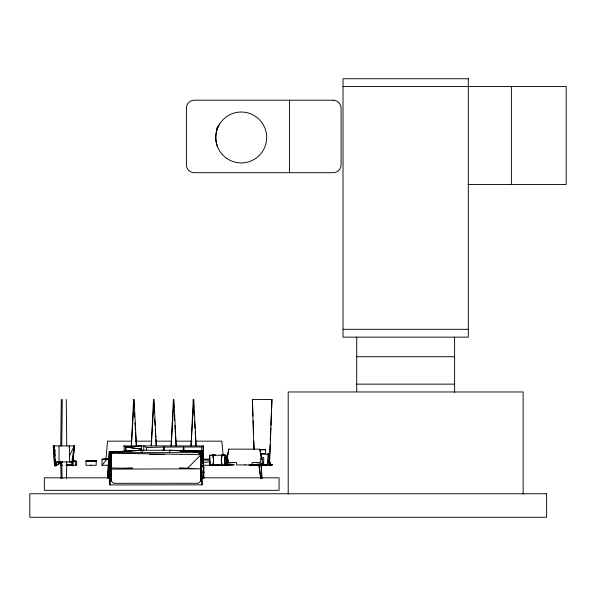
<?xml version="1.0" encoding="UTF-8"?>
<svg xmlns="http://www.w3.org/2000/svg" width="596" height="596" viewBox="0 0 596 596"><rect width="100%" height="100%" fill="white"/><g stroke="black" fill="none" stroke-linecap="round" stroke-linejoin="round"><path stroke-width="0.89" d="M454.621 392.332L454.614 337.15M213.234 465.282L209.695 465.074L209.725 455.21L215.216 455.098M262.59 462.213L262.233 463.77L254.619 464.507L263.618 465.282L263.737 457.646L261.421 456.976L261.1 458.801L262.568 459.009M163.773 450.636L163.788 447.067L201.91 447.007L203.489 445.912L203.392 464.388M209.859 465.252L209.725 455.21M221.593 455.098L225.102 455.21L225.012 465.282L234.012 464.507L226.391 463.77L226.405 458.927L227.53 458.801L227.203 456.976L224.781 457.788L225.012 465.282L221.593 465.282M60.755 445.912L61.276 399.454M61.753 445.912L62.275 399.454M143.755 450.434L143.815 445.912L146.393 447.551L163.788 447.067L164.503 450.554M183.546 450.636L183.598 447.067L184.335 450.554M108.107 477.336L107.526 474.878L109.321 451.47L110.759 452.059L111.139 480.935L113.501 483.289L198.394 483.289L200.755 480.935L201.195 452.014L202.394 451.157L203.787 467.301L203.951 478.163M125.562 451.477L125.644 447.007L123.931 445.912L124.259 451.336M66.439 478.573L66.767 461.885M109.88 484.928L110.759 452.059L142.191 450.278L169.704 450.278L201.195 452.014L202.051 484.861L109.88 484.928L109.791 465.208L110.759 452.059L113.501 452.632L198.394 452.632L201.023 454.711L200.755 480.935M107.958 478.201L109.321 451.47L130.725 451.395M109.366 481.732L109.791 465.208L108.271 465.714L108.994 478.215M269.63 462.757L271.947 399.491L252.376 399.491L253.844 449.473M216.184 465.282L215.774 465.282M269.28 464.187L269.206 466.035L269.079 464.47M269.705 454.025L270.085 444.78M270.271 440.161L270.77 428.144M270.882 425.373L271.418 412.432M271.493 410.584L271.947 399.491M262.903 464.5L262.903 465.2L267.172 464.731L267.321 465.2L268.155 453.467L269.519 454.77L269.228 465.2M201.172 474.461L201.761 465.208L203.787 467.301L202.983 478.186M96.202 461.364L95.412 460.976L96.202 460.976L86.047 460.946L86.018 461.364L96.202 461.364L96.172 460.946L90.629 461.006M270.532 464.262L271.947 464.537L271.895 465.282L270.1 464.954L271.895 465.282L271.947 464.537L270.562 464.291L269.243 461.557L270.532 464.262L271.947 464.537L271.895 465.282L270.115 464.969L268.975 462.511M72.995 461.282L73.42 455.858M73.636 453.146L74.202 445.912L53.32 445.912L54.489 465.804L55.197 464.239M258.351 465.2L258.031 464.418M105.969 459.173L107.533 441.159L131.843 441.159M72.682 463.092L72.444 465.804L71.855 461.885L74.202 445.912L69.501 456M73.003 459.471L73.323 455.858M73.643 452.245L74.202 445.912L73.681 447.685M203.534 476.226L203.556 468.151M54.571 447.685L54.311 445.912L55.488 465.804L55.875 465.804L56.046 463.993M201.448 451.381L201.91 447.007M73.561 451.41L74.202 445.912L73.025 465.804L71.855 461.885L56.665 461.885L55.488 465.804L60.971 462.377L55.875 465.804L55.383 459.471M202.558 453.899L203.489 445.912L123.931 445.912M258.455 465.2L258.411 464.418L258.537 465.2M108.159 478.245L108.658 474.766M109.277 470.415L109.895 466.072L108.271 465.714M69.158 447.685L69.456 445.912L69.501 461.885M261.234 456.998L260.296 462.548L252.063 462.548L252.063 464.932L236.567 464.932L236.567 462.548L228.335 462.548L227.389 456.99L228.737 449.146L259.819 449.168L261.234 456.983L259.819 449.168M228.745 449.146L227.389 456.976L228.335 462.548M225.139 465.081L221.727 465.282M55.875 465.804L56.195 464.239M182.86 450.554L183.598 447.067M163.028 450.554L163.788 447.067M108.137 472.345L107.526 474.878L111.534 453.206L113.501 452.632M109.359 467.286L109.768 465.603M86.018 461.051L96.202 461.051M223.91 455.649L223.91 455.255M261.868 465.282L262.464 465.245M55.666 461.885L54.489 465.804L56.061 464.828M214.88 455.255L214.88 455.649M269.154 460.507L267.425 460.462L269.154 460.507L269.28 465.2L268.498 454.241L260.854 454.241M217.994 465.282L217.763 465.282M216.467 465.126L216.594 465.126M219.537 124.162C215.365 130.859 214.612 139.538 217.57 146.854M90.845 465.245L91.248 465.245M108.949 465.282L102.058 465.282L106.855 459.173L109.634 459.196M124.504 468.352L132.364 467.964L132.364 468.352L111.139 467.964L111.534 453.206L201.023 454.711L200.755 454.994L201.195 452.014L189.357 451.455M201.023 454.711L187.39 468.352L179.53 468.352L179.53 467.964L200.755 468.828L111.139 469.112M69.084 465.245L69.188 465.245M69.717 465.282L70.186 465.245M58.401 461.885L57.574 462.578L56.665 461.885M67.564 465.282L67.713 465.282M68.555 465.282L69.039 465.245M216.735 465.282L217.167 465.282M221.928 465.126L221.928 464.731A17.515 17.515 0 0 1 221.928 455.649L221.958 455.269M202.051 484.861L201.195 452.014L198.394 452.632L200.167 454.405M224.781 457.788L227.203 456.976M213.1 465.282L213.495 459.456L212.772 455.202L213.495 455.098M218.36 465.126L219.067 465.126L217.674 465.126L218.188 465.126M212.772 455.202L213.234 455.098M223.709 465.282L227.001 465.252M202.238 465.662L200.792 465.908L203.787 467.301M62.289 461.885L57.574 462.578L61.932 462.198M223.575 465.282L224.022 465.223M263.074 465.2L267.224 464.731M227.53 458.801L226.405 458.92L226.42 463.792M260.728 453.459L265.622 453.459L265.615 449.675L260.43 449.682M203.363 462.489L209.822 461.893M126.061 451.381L125.644 447.007L141.617 445.912L141.617 449.183L125.644 447.007L125.793 451.656M111.139 480.935L110.759 452.059L130.897 451.269M102.058 465.282L102.058 459.173L105.969 458.935M110.759 452.059L142.191 450.278L142.191 452.632M265.615 449.675L260.713 449.697M244.747 464.932L245.209 464.932M72.854 460.961L74.709 461.051M224.908 465.178L234.012 465.118L228.946 464.232M188.433 451.202L202.394 451.157L203.31 464.575M180.111 451.194L202.394 451.157L169.704 450.278L169.704 452.632M343.028 86.569L566.2 86.569L566.2 184.455L467.964 184.455M343.028 329.32L468.314 329.32M356.728 356.728L454.614 356.728M356.728 384.137L454.614 384.137M135.419 441.159L151.98 441.159M155.66 441.159L171.849 441.159M175.388 441.159L192.076 441.159M195.801 441.159L221.868 441.159L223.12 455.381M215.476 455.098L211.707 455.202M221.332 455.098L222.055 455.202L221.332 460.924L222.04 465.126M223.314 455.098L227.083 455.21L227.091 457.005M102.058 459.173L109.396 459.173M203.273 459.173L209.785 459.173M72.712 460.976L76.668 461.364L76.668 465.282L66.029 465.282M72.883 461.364L76.668 461.364M260.407 464.5L253.293 464.5L253.293 465.2L267.254 465.282L267.254 463.718M66.096 464.887L72.079 464.887M212.712 464.887L221.258 464.887M213.502 465.126L209.68 465.066M221.332 465.126L222.062 465.126M62.654 465.282L60.799 465.282L60.799 462.146M201.292 465.282L227.352 465.282M110.618 477.813L44.357 477.813L44.357 490.337L279.077 490.337L279.077 477.813L201.664 477.813M149.775 454.42L164.28 454.45M263.723 465.178L254.619 465.118L262.21 463.792L262.233 458.935L261.1 458.801M203.251 460.06L209.74 460.119M253.464 465.2L249.091 465.111L249.173 464.731L253.293 465.2M106.855 459.173L108.696 459.345M215.216 465.282L211.774 465.238L215.081 465.282M268.193 453.474L268.945 453.802M125.644 447.007L141.617 449.183M271.947 464.537L270.569 464.299L269.139 461.14L270.577 464.314M69.404 461.885L72.28 462.399L71.855 461.885L72.638 465.804M223.575 455.098L224.036 455.202M268.58 453.578L269.541 455.024M212.899 465.126L212.899 464.731A17.515 17.515 0 0 0 212.899 455.649L212.899 455.255L225.102 455.202L225.109 457.899M268.714 453.645L269.452 454.502L269.265 454.145M73.718 461.051L73.718 461.364M203.46 470.885L203.862 472.628L203.556 470.862M201.195 467.666L202.387 472.941M203.184 476.457L203.579 478.215M201.374 458.518L202.312 463.807M54.832 449.466L55.093 451.239M53.968 450.353L53.32 445.912L53.96 454.048M201.15 469.454L201.597 473.88M201.783 475.653L202.051 478.312M74.671 460.946L74.709 461.364M109.791 465.208L110.588 474.461M54.311 445.912L55.093 455.858M54.102 455.858L54.527 461.282M193.707 406.882L193.26 399.454L191.033 445.912L193.819 399.454L196.047 445.912L195.212 431.973M193.991 411.531L194.207 415.248M194.601 421.752L194.989 428.256M173.876 407.813L173.376 399.454L171.149 445.912L173.928 399.454L176.155 445.912L175.544 435.691M174.323 415.248L174.658 420.821M174.933 425.47L175.38 432.905M154.26 412.462L153.485 399.454L151.257 445.912L154.044 399.454L156.271 445.912L155.876 439.408M154.655 418.966L155.042 425.47M155.265 429.187L155.765 437.553M133.981 405.958L133.593 399.454L131.366 445.912L134.152 399.454L136.38 445.912L135.597 432.905M134.376 412.462L134.651 417.103M134.987 422.683L135.434 430.118M263.432 461.751L263.618 465.282M146.393 447.551L146.497 450.241M252.376 399.491L252.987 416.15M253.158 420.783L253.598 432.815M253.911 441.144L254.179 448.542M261.279 466.921L261.227 465.059L261.562 478.089L261.331 468.784M61.753 461.885L62.073 478.573M60.755 461.885L61.083 478.573M66.238 399.454L66.767 445.912M59.011 445.912L59.056 461.885M268.751 460.507L268.759 461.289M523.132 494.054L523.132 391.967L288.211 391.967L288.211 494.054M511.383 86.569L511.383 184.455M356.728 337.15L356.728 391.475M289.567 100.21L289.567 172.706M263.074 464.5L263.074 465.282M253.464 464.5L253.464 465.282M227.352 459.173L227.352 464.411M226.838 461.364L226.838 463.718M224.848 463.718L224.848 465.282M209.971 461.364L209.971 465.282M140.686 449.183L140.686 451.001M96.202 460.976L96.202 465.282L86.018 465.282L86.018 460.976M75.677 465.282L75.677 461.364L74.5 460.976L74.5 461.364M75.491 460.976L75.491 461.364M216.549 129.086A12.203 3.71 -82.7 0 1 217.696 126.412M468.314 78.739L343.028 78.739L343.028 337.15L468.314 337.15L468.314 78.739M333.238 100.21L194.244 100.21A7.83 7.83 0 0 0 186.414 108.04L186.414 164.876A7.83 7.83 0 0 0 194.244 172.706L333.238 172.706A7.83 7.83 0 0 0 341.068 164.876L341.068 108.04A7.83 7.83 0 0 0 333.238 100.21M546.621 493.764L29.8 493.764L29.8 517.261L546.621 517.261L546.621 493.764M268.267 453.489L268.334 453.496M260.772 478.484L258.947 464.947L260.728 478.484M252.428 465.282L252.376 464.537L252.428 465.282M261.875 478.484L261.286 464.947L261.83 478.484M227.121 464.165L227.098 458.793L227.106 464.18M226.577 158.283A25.449 25.449 0 0 0 266.576 139.762A25.449 25.449 0 0 0 230.533 114.38A25.449 25.449 0 0 0 226.577 158.283"/></g></svg>
